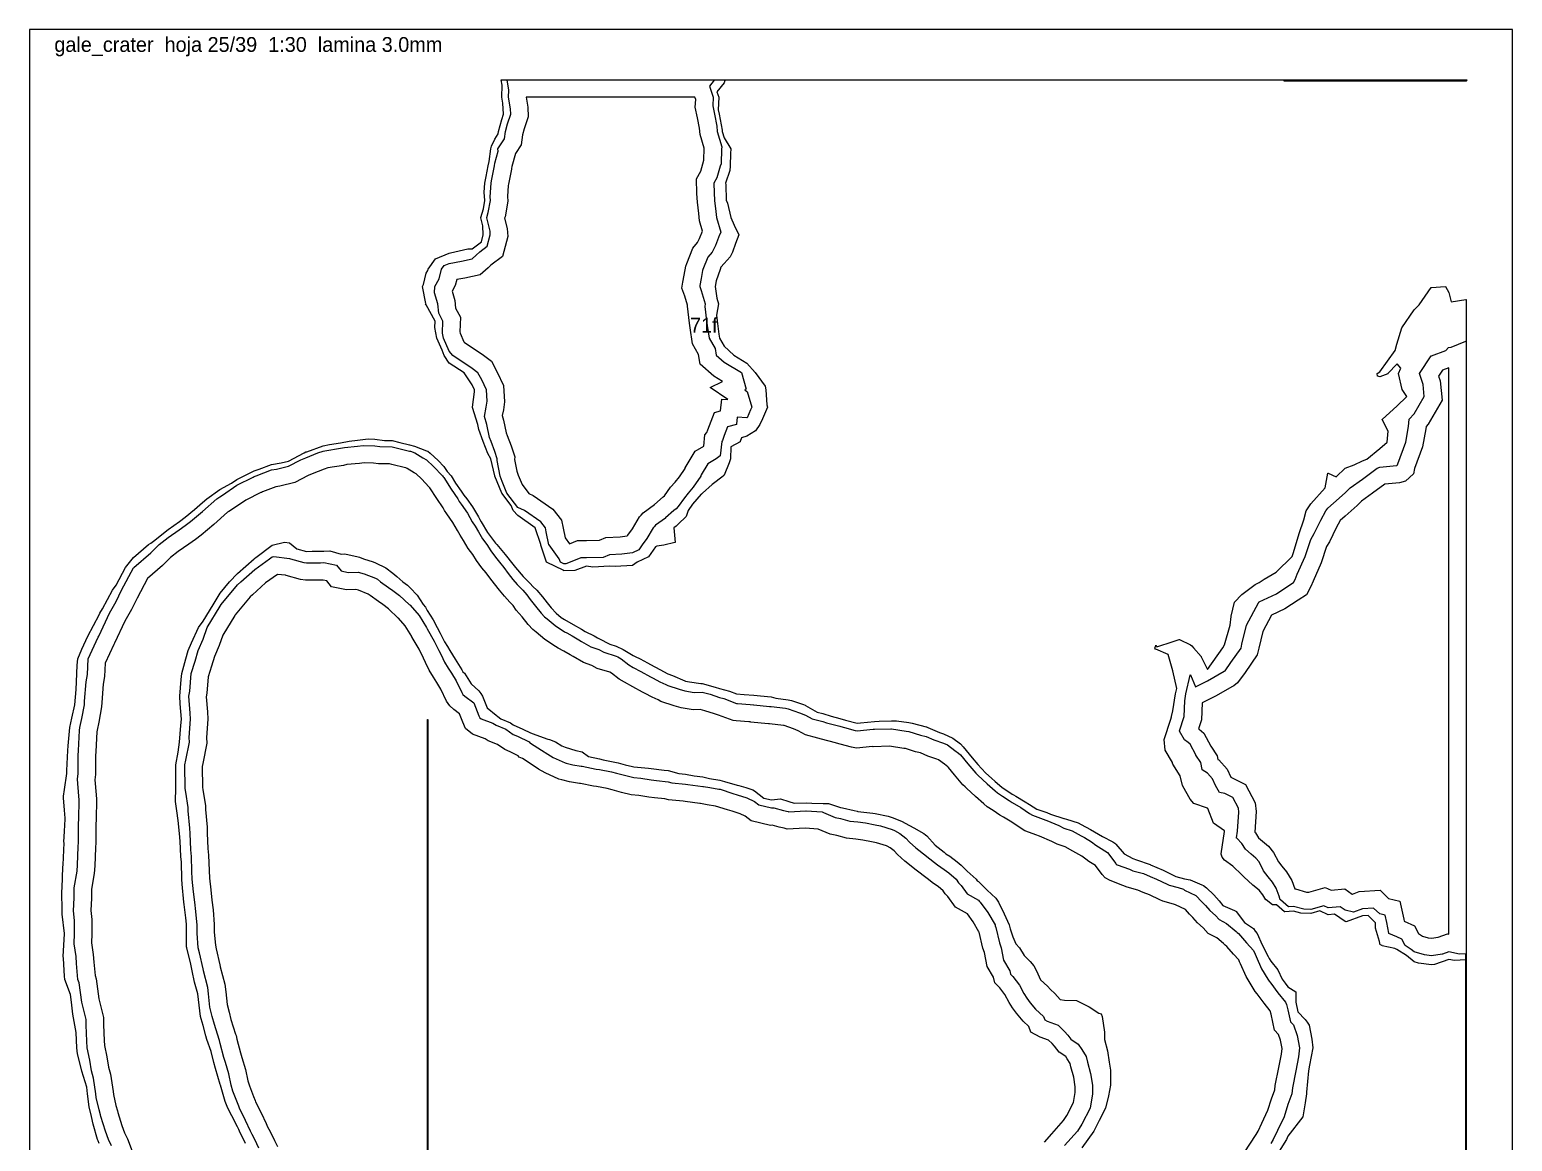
# Model space of a CAD drawing. Header units: millimetres. Extents: x 0 to 600, y 0 to 900.
# Drawn here: x 0 to 600, y 450 to 900 of the extents above; entities that cross this region are included whole.
import ezdxf
from ezdxf.enums import TextEntityAlignment as Align

# ---------------------------------------------------------------- set-up
doc = ezdxf.new("R2010")
doc.units = ezdxf.units.MM
for name, color, linetype in [('CORTE', 1, 'Continuous'), ('GRABADO', 5, 'Continuous'), ('HOJA', 8, 'Continuous')]:
    doc.layers.add(name, color=color, linetype=linetype)

msp = doc.modelspace()

# ---------------------------------------------------------------- linework, layer by layer
at = {"layer": 'CORTE'}
for points in [[(209.13, 684.41), (209.13, 684.41), (209.12, 684.42), (209.11, 684.43), (209.11, 684.43), (209.1, 684.44), (209.09, 684.45), (209.09, 684.46), (206.88, 691.36), (206.84, 691.41), (206.84, 691.42), (206.8, 691.58), (204.51, 698.38), (197.57, 703.33), (197.56, 703.34), (195.69, 705.34), (195.69, 705.35), (195.68, 705.36), (194.89, 707.36), (191.09, 712.32), (191.08, 712.33), (188.28, 719.21), (188.24, 719.3), (188.23, 719.31), (188.22, 719.36), (186.59, 726.28), (185.4, 728.44), (185.4, 728.44), (183.52, 733.25), (181.77, 738.15), (181.77, 738.16), (181.35, 740.23), (179.23, 747.04), (179.23, 747.04), (179.23, 747.06), (179.23, 747.07), (179.26, 747.23), (180.05, 753.41), (180.01, 754.17), (179.03, 756.25), (175.9, 761.1), (169.79, 765.05), (169.79, 765.05), (169.78, 765.05), (169.77, 765.06), (167.73, 768.09), (167.73, 768.1), (167.73, 768.1), (166.97, 770.2), (164.81, 775.07), (164.81, 775.08), (164.81, 775.08), (163.95, 779.45), (163.95, 779.46), (163.95, 779.47), (164.07, 782.05), (160.51, 788.66), (160.22, 788.99), (160.21, 789), (160.2, 789.01), (160.2, 789.02), (160.2, 789.03), (160.2, 789.05), (160.2, 789.07), (160.29, 789.21), (159.03, 796), (159.03, 796.01), (159.03, 796.02), (159.03, 796.03), (159.03, 796.03), (159.03, 796.04), (159.38, 796.88), (160.5, 801.4), (160.5, 801.41), (160.5, 801.41), (161.15, 802.52), (161.27, 803), (161.27, 803.01), (161.28, 803.02), (164.18, 807.23), (164.19, 807.24), (164.2, 807.25), (164.21, 807.26), (169.81, 809.56), (169.81, 809.56), (169.82, 809.57), (170.31, 809.65), (172.06, 810.03), (177.36, 811.32), (177.36, 811.32), (177.37, 811.32), (179.07, 811.26), (182.84, 814.1), (183.59, 816.93), (183.34, 820.63), (182.53, 823.88), (182.53, 823.89), (182.53, 823.89), (182.53, 823.9), (182.53, 823.91), (183.61, 827.43), (184.26, 830.87), (183.91, 834.15), (183.91, 834.15), (184.18, 837.84), (184.18, 837.85), (184.73, 840.52), (185.56, 844.82), (185.92, 846.6), (186.63, 851.79), (186.63, 851.79), (186.93, 852.82), (186.93, 852.83), (188.29, 855.69), (188.29, 855.7), (189.64, 857.76), (189.78, 858.76), (189.78, 858.77), (191.06, 863.65), (191.78, 865.73), (191.53, 870.23), (191.13, 872.68), (191.13, 872.69), (191.19, 877.46), (190.87, 879.65), (190.87, 879.67), (190.88, 879.68), (190.88, 879.69), (190.88, 879.69), (190.88, 879.7), (190.89, 879.71), (190.9, 879.72), (190.91, 879.73), (190.92, 879.73), (190.92, 879.73), (190.93, 879.73), (190.94, 879.74), (581.04, 879.74), (581.04, 879.59), (281.32, 879.59), (281.32, 879.44), (281.32, 879.43), (281.32, 879.42), (281.03, 878.51), (281.03, 878.5), (281.02, 878.49), (281.02, 878.49), (278.12, 874.88), (278.85, 872.71), (278.85, 872.71), (278.85, 872.7), (278.86, 872.69), (278.86, 872.69), (278.59, 867.57), (278.97, 865.79), (278.97, 865.79), (280.23, 859.36), (280.23, 859.36), (280.27, 858.76), (281.03, 856.21), (283.77, 851.82), (283.77, 851.82), (283.78, 851.8), (283.78, 851.79), (283.78, 851.79), (283.78, 851.78), (283.78, 851.77), (283.63, 849.82), (283.53, 844.81), (283.53, 844.8), (283.4, 843.02), (283.4, 843.01), (281.62, 837.83), (281.71, 837.34), (281.71, 837.34), (281.87, 830.89), (282.45, 829.83), (282.45, 829.82), (282.45, 829.81), (283.75, 823.92), (285.13, 820.84), (286.96, 816.95), (286.96, 816.95), (286.96, 816.93), (286.96, 816.91), (286.96, 816.9), (286.96, 816.9), (285.69, 813.39), (284.44, 809.93), (284.44, 809.92), (283.51, 808.05), (283.5, 808.05), (283.5, 808.04), (281.01, 805.37), (279.74, 803.91), (279.37, 802.96), (277.87, 798.38), (277.46, 796.01), (278.03, 791.32), (278.71, 789.06), (278.71, 789.06), (278.71, 789.05), (278.71, 789.04), (278.71, 789.03), (278, 784.36), (278.28, 782.08), (278.95, 776.68), (279.19, 775.13), (281.02, 771.94), (285.02, 768.19), (290.26, 764.97), (290.27, 764.96), (290.27, 764.96), (293.6, 761.21), (293.61, 761.21), (297.6, 755.69), (297.61, 755.68), (297.61, 755.67), (297.93, 754.2), (297.93, 754.19), (298.37, 748.12), (298.64, 747.24), (298.64, 747.23), (298.64, 747.21), (298.64, 747.2), (298.64, 747.19), (298.63, 747.19), (296.51, 742.5), (295.47, 740.21), (295.47, 740.21), (295.47, 740.21), (293.74, 737.6), (293.74, 737.6), (293.73, 737.59), (293.73, 737.58), (293.72, 737.58), (290.26, 735.41), (290.26, 735.41), (290.25, 735.41), (290.24, 735.4), (288.12, 734.83), (287.51, 733.25), (287.51, 733.24), (287.5, 733.22), (287.48, 733.21), (287.48, 733.21), (283.8, 731.14), (283.59, 726.3), (283.59, 726.29), (283.1, 724.72), (281.03, 719.68), (281.03, 719.68), (281.02, 719.67), (281.01, 719.66), (281.01, 719.65), (281, 719.65), (280.73, 719.49), (280.62, 719.3), (280.62, 719.29), (280.6, 719.28), (280.6, 719.28), (276.24, 715.89), (272.24, 712.31), (272.24, 712.31), (271.99, 712.12), (271.75, 711.94), (268.3, 707.95), (266.49, 705.36), (265.73, 702.94), (265.73, 702.94), (265.73, 702.93), (265.72, 702.92), (265.72, 702.91), (262.49, 699.83), (261.59, 699.04), (261.59, 699.04), (260.69, 698.39), (261.17, 692.47), (261.17, 692.45), (261.17, 692.44), (261.16, 692.43), (261.16, 692.42), (261.15, 692.41), (261.14, 692.4), (261.13, 692.39), (261.12, 692.39), (261.11, 692.39), (256.66, 691.38), (256.66, 691.38), (253.83, 690.9), (253.23, 690.67), (250.4, 686.57), (250.4, 686.57), (250.39, 686.55), (250.38, 686.55), (250.37, 686.55), (245.83, 684.42), (244.88, 683.77), (244.88, 683.77), (243.96, 683.15), (243.95, 683.14), (243.94, 683.14), (243.93, 683.14), (243.92, 683.14), (236.98, 682.67), (236.97, 682.66), (234.65, 682.88), (227.96, 682.48), (227.95, 682.48), (225.4, 682.88), (220.57, 681.09), (220.55, 681.09), (216.14, 681), (216.12, 681), (216.11, 681), (216.1, 681.01), (216.1, 681.01), (209.13, 684.41)], [(221.67, 693.24), (225.35, 693.17), (230.55, 693.34), (233.12, 694.42), (238.96, 694.66), (241.86, 695.05), (242.13, 695.43), (243.89, 697.89), (246.85, 702.81), (247.49, 703.42), (248.24, 704.43), (252.86, 707.8), (256.36, 710.86), (256.92, 711.25), (256.97, 711.31), (259.39, 714.79), (261.18, 716.85), (262.94, 718.96), (265.24, 722.38), (265.32, 722.64), (269.34, 729.34), (272.82, 731.41), (273.29, 735.96), (274.09, 736.99), (274.4, 738.02), (277.09, 745.01), (279.59, 745.69), (280.07, 750.49), (282.51, 750.35), (275.39, 755.1), (280.44, 757.58), (276.89, 759.67), (271.28, 764.59), (270.67, 768.55), (268.25, 772.76), (267.23, 779.31), (266.99, 781.22), (266.15, 788.04), (266.22, 788.54), (265.14, 792.14), (263.88, 795.38), (264.35, 797.75), (264.88, 800.55), (265.52, 804.24), (265.88, 805.33), (268.35, 811.6), (270.29, 813.83), (271.08, 815.43), (272.25, 818.43), (271.04, 822.61), (270.78, 825.63), (270.19, 830.2), (269.97, 833.63), (269.84, 839.55), (271.58, 842.7), (272.85, 847.18), (272.88, 847.23), (272.94, 851.96), (271.28, 857.54), (271.13, 860.1), (270.3, 864.33), (269.37, 868.64), (269.53, 871.73), (269.19, 872.73), (200.91, 872.73), (201.57, 868.68), (201.79, 864.74), (200.1, 859.86), (199.45, 857.37), (198.87, 853.33), (196.58, 849.81), (195.15, 844.6), (195.04, 843.76), (194.98, 843.46), (193.82, 837.48), (193.7, 836.88), (193.38, 832.42), (193.57, 830.58), (192.38, 824.28), (192.2, 823.71), (193.26, 819.48), (193.47, 816.26), (191.35, 808.19), (186.64, 804.65), (185.5, 803.57), (182.36, 800.74), (176.14, 799.41), (172.86, 798.83), (172.25, 796.43), (170.95, 794.18), (172.09, 790.37), (172.38, 787.28), (174.33, 783.67), (174.05, 777.67), (174.15, 777.19), (175.74, 773.6), (175.94, 773.38), (183.12, 768.59), (186.85, 765.74), (189.19, 761.32), (191.72, 755.94), (192.13, 749.38), (191.71, 746.08), (191.24, 743.79), (191.8, 741.98), (192.87, 736.78), (193.26, 735.7), (194.88, 731.55), (196.32, 727.08), (196.22, 725.96), (197.1, 721.25), (197.7, 719.71), (199.28, 715.84), (202.06, 712.21), (203.8, 711.44), (211.67, 705.86), (215.24, 701.41), (215.86, 698.15), (216.69, 694.36), (218.49, 691.92), (221.67, 693.24)], [(474.2, 620.64), (472.99, 617.04), (473.21, 616.87), (475.16, 615.25), (477.94, 609.96), (480.59, 606), (480.83, 604.61), (481.18, 604.37), (484.56, 600.69), (486.04, 597.4), (492.03, 594.45), (495.89, 587), (496.39, 583.55), (495.77, 575.19), (496.06, 574.88), (497.34, 572.91), (498.92, 571.57), (501.29, 569.49), (503.39, 566.96), (505.31, 563.18), (506.67, 561.36), (508.59, 559.07), (510.79, 555.55), (512.03, 552.15), (512.22, 552.16), (516.68, 550.93), (517.6, 550.9), (524.24, 552.82), (526.69, 551.68), (532.16, 552.17), (535.23, 550.12), (535.27, 550.11), (537.95, 551.08), (546.52, 551.64), (549.87, 548.37), (554.41, 547.26), (556.09, 539.98), (556.25, 539.13), (560.4, 537.2), (561.97, 534.12), (563.23, 533.33), (563.59, 533.02), (565.88, 532.42), (567.28, 532.22), (569.98, 532.6), (573.75, 533.96), (574.29, 533.84), (574.29, 627.82), (574.29, 649.4), (574.29, 697.2), (574.29, 697.2), (574.29, 711.66), (574.29, 733.39), (574.29, 760.47), (574.29, 763.11), (571.78, 762.15), (570.16, 759.75), (570.8, 757.89), (571.54, 749.98), (565.93, 740.35), (565.06, 739.36), (564.98, 738.45), (563.69, 731.18), (560.38, 722.36), (559.96, 720.15), (556.7, 717.24), (554.34, 716.62), (548.35, 716.03), (543.45, 712.4), (538.94, 709.19), (537.19, 707.42), (532.34, 703.11), (530.33, 701.32), (530.29, 701.27), (528.77, 698.32), (525.96, 692.72), (524.84, 690.73), (522.69, 684.23), (519.42, 676.8), (518.5, 674.53), (516.74, 671.21), (513.34, 669.12), (507.96, 665.55), (502.56, 662.97), (499.03, 656.41), (497.35, 649.7), (496.79, 646.89), (491.85, 639.84), (488.82, 635.56), (487.36, 634.44), (486.79, 634.14), (479.91, 630.18), (474.44, 627.48), (474.2, 620.64)]]:
    msp.add_lwpolyline(points, close=True, dxfattribs=at)
for points in [[(581.14, 237), (581.14, 523.45), (576.65, 523.14), (576.64, 523.14), (574.25, 523.66), (568.53, 521.6), (568.53, 521.6), (567.28, 521.43), (567.27, 521.43), (561.96, 522.18), (561.96, 522.18), (560.28, 522.62), (560.27, 522.62), (560.26, 522.63), (557.23, 525.21), (553.3, 527.69), (552.39, 528), (547.34, 529.21), (547.33, 529.22), (546.58, 529.54), (546.57, 529.54), (546.56, 529.55), (546.54, 529.57), (546.54, 529.58), (546.53, 529.59), (546.53, 529.6), (546.29, 530.94), (544.58, 536.26), (544.58, 536.26), (544.58, 536.27), (544.58, 536.27), (544.58, 538.52), (541.6, 541.45), (539.4, 541.3), (532.75, 538.89), (532.74, 538.89), (532.72, 538.89), (532.39, 538.96), (532.38, 538.97), (532.38, 538.97), (528.01, 541.91), (525.45, 541.67), (525.44, 541.67), (525.43, 541.68), (525.42, 541.68), (522.07, 543.25), (518.49, 542.22), (518.48, 542.22), (518.47, 542.22), (514.42, 542.34), (514.41, 542.34), (514.4, 542.35), (511.5, 543.15), (507.88, 542.91), (507.87, 542.91), (507.85, 542.92), (507.84, 542.92), (507.83, 542.93), (504.51, 545.76), (503.03, 545.74), (503.03, 545.74), (503.02, 545.74), (503, 545.74), (503, 545.75), (502.99, 545.75), (500.33, 547.75), (500.32, 547.75), (500.31, 547.76), (500.31, 547.77), (499.04, 549.8), (497.51, 551.62), (495.02, 553.7), (491.33, 557.01), (491.33, 557.02), (490.92, 557.52), (490.54, 557.84), (486.84, 561.34), (483.58, 563.87), (483.57, 563.88), (482.64, 565.07), (482.64, 565.08), (482.63, 565.08), (482.21, 566.3), (482.21, 566.31), (482.21, 566.32), (482.21, 566.32), (482.21, 566.33), (482.21, 566.34), (483.55, 575.42), (483.57, 575.6), (483.57, 575.62), (483.55, 575.75), (479.08, 578.81), (479.07, 578.82), (479.06, 578.84), (476.75, 584.78), (476.65, 584.8), (476.64, 584.81), (476.63, 584.81), (476.62, 584.82), (476.61, 584.83), (476.6, 584.85), (471.16, 586.77), (471.15, 586.77), (471.14, 586.78), (471.14, 586.78), (471.13, 586.79), (469.63, 588.48), (469.62, 588.49), (469.62, 588.5), (467.81, 591.66), (467.81, 591.66), (466.58, 594.08), (466.57, 594.08), (466.57, 594.09), (465.59, 597.99), (462.65, 602.7), (462.65, 602.7), (462.64, 602.71), (462.49, 603.15), (462.49, 603.15), (462.45, 603.34), (459.47, 608.38), (459.47, 608.39), (459.46, 608.4), (459.09, 612.62), (459.09, 612.63), (459.09, 612.65), (461.83, 620.84), (462.01, 621.9), (462.01, 621.91), (462.64, 624.26), (463.75, 631.16), (463.75, 631.16), (464.21, 633.25), (462.67, 640.4), (462.67, 640.41), (462.67, 640.43), (462.67, 640.43), (462.66, 640.43), (462.65, 640.44), (462.65, 640.45), (462.64, 640.46), (460.77, 647.12), (455.71, 649.21), (455.48, 649.29), (455.48, 649.29), (455.46, 649.3), (455.45, 649.31), (455.44, 649.32), (455.37, 649.35), (455.37, 649.35), (455.43, 649.35), (455.35, 649.66), (455.35, 649.66), (455.35, 649.67), (455.35, 649.69), (455.67, 650.75), (455.67, 650.76), (455.68, 650.77), (455.69, 650.78), (455.7, 650.79), (455.71, 650.79), (455.72, 650.8), (455.75, 650.8), (455.77, 650.8), (455.78, 650.79), (455.79, 650.78), (455.8, 650.76), (456.08, 650.17), (462.69, 652.29), (465.21, 653.09), (465.22, 653.1), (465.24, 653.1), (465.25, 653.1), (465.26, 653.09), (469.71, 650.92), (469.72, 650.92), (470.34, 650.56), (470.35, 650.56), (470.36, 650.55), (471.01, 649.72), (474.05, 646.2), (474.06, 646.2), (474.06, 646.19), (474.07, 646.18), (476.66, 640.94), (482.89, 649.71), (483.55, 650.98), (485.78, 658.95), (486.23, 662.51), (486.23, 662.52), (487.55, 668.21), (487.55, 668.22), (487.56, 668.23), (487.56, 668.24), (487.57, 668.24), (490.54, 671.37), (490.54, 671.38), (490.55, 671.38), (495.96, 675.45), (495.97, 675.45), (495.97, 675.45), (497.53, 676.19), (499.51, 677.52), (504.49, 680.35), (510.84, 686.76), (511.43, 688.35), (513.79, 696), (515.62, 701.56), (516.55, 705.25), (516.55, 705.26), (516.56, 705.27), (518.41, 708.08), (518.42, 708.08), (524.27, 714.53), (525.37, 720.43), (525.37, 720.44), (525.38, 720.45), (525.38, 720.46), (525.39, 720.47), (525.4, 720.47), (525.4, 720.48), (525.41, 720.48), (525.43, 720.49), (525.46, 720.49), (525.47, 720.49), (528.76, 719.01), (532.37, 722.43), (532.37, 722.44), (532.38, 722.45), (536.03, 723.83), (539.36, 725.52), (539.36, 725.52), (541.12, 726.18), (546.31, 730.42), (549.29, 733.06), (549.69, 737.53), (547.37, 742.25), (547.37, 742.26), (547.37, 742.27), (547.37, 742.29), (547.37, 742.29), (547.37, 742.3), (547.37, 742.31), (547.38, 742.33), (547.39, 742.33), (553.28, 747.53), (557.26, 751.55), (555.4, 754.34), (555.4, 754.34), (555.4, 754.35), (555.39, 754.36), (553.91, 760.78), (553.91, 760.79), (553.91, 760.81), (553.91, 760.83), (554.93, 763.04), (553.33, 764.75), (549.58, 760.75), (549.57, 760.74), (549.56, 760.73), (546.38, 759.45), (546.38, 759.45), (546.37, 759.45), (546.35, 759.45), (545.56, 759.67), (545.54, 759.67), (545.52, 759.69), (545.52, 759.69), (545.51, 759.7), (545.51, 759.7), (545.5, 759.71), (545.49, 759.72), (545.49, 759.73), (545.32, 760.79), (545.32, 760.8), (545.32, 760.81), (545.32, 760.82), (545.33, 760.83), (545.33, 760.84), (545.34, 760.85), (545.34, 760.85), (545.35, 760.86), (546.31, 761.47), (552.57, 770.09), (553.25, 772.62), (553.25, 772.62), (555.27, 779.35), (555.28, 779.36), (560.24, 786.56), (562.23, 788.63), (567.21, 795.62), (567.22, 795.63), (567.24, 795.64), (567.26, 795.65), (572.85, 796.07), (572.86, 796.07), (572.88, 796.06), (572.9, 796.05), (572.91, 796.04), (574.31, 793.65), (574.31, 793.64), (574.31, 793.63), (574.31, 793.63), (575.21, 789.88), (581.2, 790.83), (581.2, 790.83), (581.22, 790.83), (581.23, 790.83), (581.24, 790.83), (581.25, 790.82), (581.27, 790.81), (581.27, 790.8), (581.28, 790.79), (581.28, 790.78), (581.29, 790.77), (581.29, 790.76), (581.29, 774.27), (581.29, 737.68), (581.29, 705.15), (581.29, 678.42), (581.29, 656.96), (581.29, 642.69), (581.29, 642.68), (581.29, 642.68), (581.29, 595.49), (581.29, 574.19), (581.29, 237)], [(28.09, 449.12), (27.67, 450.17), (27.42, 450.73), (25.75, 456.89), (25.02, 460), (24.14, 464.02), (23.47, 469.27), (23.1, 471.9), (21.12, 478.36), (21.07, 478.46), (21.06, 478.52), (19.32, 485.4), (19.08, 487.8), (18.81, 494), (18.32, 497.05), (17.46, 501.45), (16.88, 506.31), (16.47, 509.39), (14.23, 515.57), (14.22, 515.68), (14.14, 516.73), (13.64, 524.17), (13.61, 524.84), (14.08, 534.02), (14.07, 534.1), (13.11, 541.99), (13.15, 543.37), (13, 551.11), (13.09, 552.63), (13.48, 561.01), (13.51, 561.89), (13.92, 570.85), (13.85, 571.14), (14.14, 575.6), (14.42, 580.41), (14.43, 580.78), (14.14, 584.04), (13.7, 589.08), (13.69, 589.67), (14.14, 592.46), (14.99, 598.93), (14.99, 600.06), (15.48, 608.19), (15.59, 610.12), (16.22, 617.46), (17.05, 621.33), (18.29, 626.72), (18.83, 632.94), (18.96, 635.97), (19.28, 642.8), (19.55, 645.25), (21.12, 649.21), (23.53, 654.53), (28.09, 663.1), (28.42, 663.79), (29.46, 665.61), (33.59, 673.05), (35.07, 675.18), (38.83, 682.31), (42.05, 686.4), (48.15, 691.59), (49.03, 692.18), (50.07, 692.99), (56, 697.65), (60.63, 700.86), (62.97, 702.66), (66.68, 705.79), (69.93, 708.53), (71.72, 710.11), (76.91, 713.81), (81.66, 716.42), (83.89, 717.94), (86.76, 719.38), (90.87, 721.44), (92.9, 722.08), (97.85, 723.98), (101.77, 724.59), (104.81, 725.35), (111.09, 728.64), (111.78, 729.07), (112.17, 729.16), (118.76, 731.53), (121.32, 732.05), (125.74, 732.74), (129.35, 733.45), (132.71, 733.79), (136.98, 734.32), (139.7, 734.25), (143.54, 733.76), (146.67, 733.68), (149.83, 732.84), (153.65, 731.9), (155.77, 731.46), (160.63, 729.57), (161.17, 729.34), (162.13, 728.63), (165.32, 725.57), (167.63, 723.14), (168.95, 721.11), (170.51, 719.36), (172.39, 716.41), (174.6, 713.16), (175.75, 711.63), (176.95, 710.1), (179.18, 706.91), (181.58, 702.74), (182.2, 701.66), (182.66, 700.83), (185.25, 696.46), (188.54, 692.17), (188.79, 691.92), (189.09, 691.58), (192.48, 687.55), (195.51, 683.58), (196.02, 682.99), (196.62, 682.32), (199.76, 678.71), (202.48, 675.85), (203.65, 674.62), (205.28, 673.06), (207.47, 670.43), (209.46, 667.92), (211.05, 665.92), (213.01, 663.81), (215.08, 662.05), (216.41, 661.17), (219.89, 659.19), (223.38, 657.29), (224.77, 656.4), (228.45, 654.56), (229.77, 653.8), (230.34, 653.59), (234.78, 651.2), (237.31, 650.44), (240.18, 649.1), (244.28, 646.62), (245.05, 646.32), (247.03, 645.3), (250, 643.63), (251.26, 642.97), (254.99, 641), (258.22, 639.21), (260.08, 638.52), (265.19, 636.44), (265.41, 636.34), (267.06, 636.04), (271.57, 635.3), (272.14, 635.32), (277.46, 633.83), (279.13, 633.28), (283.2, 632.19), (286.09, 631.09), (289.2, 630.93), (293.05, 630.58), (295.69, 630.29), (300.03, 629.88), (301.96, 629.35), (307, 628.77), (308.26, 628.44), (313.1, 626.78), (313.8, 626.53), (313.99, 626.46), (318.71, 623.79), (320.95, 623.21), (324.37, 622.07), (327.92, 621.13), (330.18, 620.53), (334.88, 619.29), (336.25, 619.37), (341.83, 619.93), (343.73, 620.03), (348.81, 620.18), (350.84, 620.22), (355.8, 619.59), (357.12, 619.27), (362.77, 617.79), (362.95, 617.75), (363.51, 617.52), (368.22, 615.49), (369.75, 614.97), (373.52, 613.24), (376.75, 610.88), (377.8, 609.63), (379.02, 608.24), (381.47, 605.24), (383.72, 602.57), (385.15, 600.88), (386.99, 598.98), (389.18, 596.99), (390.68, 595.63), (393.43, 593.38), (397.65, 590.58), (398.07, 590.3), (399.05, 589.73), (402.91, 587.47), (404.62, 586.3), (407.61, 584.47), (411.57, 583.05), (413.09, 582.5), (418.54, 580.72), (418.69, 580.68), (419.52, 580.48), (424.35, 578.93), (425.53, 578.26), (429.29, 576.21), (432.5, 574.28), (434.1, 573.34), (438.39, 571.21), (439.14, 570.75), (439.49, 570.27), (442.85, 566.43), (446.43, 564.54), (447.96, 563.99), (453.4, 562.03), (453.45, 562), (453.54, 561.95), (458.72, 559.76), (460.37, 558.99), (463.81, 557.26), (467.33, 556.28), (469.68, 555.81), (474.31, 553.89), (474.98, 553.56), (476.26, 552.68), (479.17, 549.83), (481.31, 547.33), (482.85, 545.49), (487.58, 543.43), (488.08, 543.18), (488.28, 543.01), (491.62, 538.6), (495.25, 536.2), (495.95, 535.07), (496.76, 534.15), (498.75, 529.51), (501.21, 524.88), (501.58, 524.01), (502.23, 522.94), (505.06, 519.39), (506.85, 515.62), (508.01, 514.05), (509.19, 512.6), (512.33, 510.5), (512.39, 506.33), (513.18, 502.37), (516.16, 499.3), (517.02, 498.24), (517.83, 497.09), (518.82, 491.31), (519.32, 487.8), (517.92, 480.84), (517.49, 478.53), (516.66, 469.92), (516.72, 469.28), (516.18, 465.55), (515.19, 459.99), (509.2, 452.04), (508.58, 450.72), (505.66, 446.02)], [(491.45, 445.37), (496.32, 452.84), (497.09, 454.08), (498.65, 457.37), (501.11, 462.56), (502.57, 467.16), (503.85, 470.82), (504.05, 472.67), (505.48, 479.88), (506.55, 485.29), (506.84, 487.6), (506.22, 490.97), (505.36, 493.28), (503.7, 494.98), (502.41, 501.52), (502, 502.89), (499.56, 505.87), (496.7, 509.74), (495.9, 510.72), (495.13, 511.96), (492.25, 516.69), (490.04, 521.86), (489.59, 522.71), (489.27, 523.45), (487.19, 525.79), (484.52, 528.84), (483.72, 529.38), (483.18, 530.08), (480.45, 532.35), (476.93, 534.18), (474.9, 536.46), (472.59, 538.46), (470.73, 540.62), (469.31, 542.02), (467.67, 543.8), (463.69, 545.74), (462.93, 545.96), (458.6, 547.17), (457.34, 547.81), (453.16, 549.73), (450.66, 550.79), (448.42, 551.74), (444.14, 552.88), (442.43, 553.61), (437.26, 555.56), (435.26, 556.61), (434.02, 558.03), (431.38, 561.64), (428.67, 563.31), (427.44, 564.16), (425.78, 565.38), (423.33, 566.85), (422.13, 567.51), (419.08, 569.23), (415.86, 570.27), (413.58, 571.43), (408.65, 573.48), (408.28, 573.67), (407.61, 573.96), (402.75, 575.7), (400.81, 576.89), (397.41, 579.22), (394.04, 581.19), (392.57, 582.09), (389.85, 583.9), (387.53, 585.44), (386.11, 586.6), (382.82, 589.59), (379.13, 592.94), (378.52, 593.45), (377.68, 594.38), (374.29, 598.39), (371.86, 601.36), (371.62, 601.54), (370.18, 602.66), (367.84, 604.37), (367.17, 604.68), (363.45, 605.94), (360.49, 607.21), (358.54, 607.73), (354.41, 609.01), (353.77, 609.07), (347.95, 609.99), (341.36, 609.76), (341.09, 609.81), (334.63, 609.17), (332.52, 609.53), (327.98, 610.76), (326.45, 611.16), (326.13, 611.25), (320.41, 612.76), (318.96, 613.25), (314.02, 614.53), (311, 616.23), (309.11, 616.96), (305.39, 618.28), (305, 618.33), (299.45, 619.03), (298.99, 619.05), (291.76, 619.74), (291.73, 619.75), (290.97, 619.81), (285.93, 620.27), (284.63, 620.34), (278.81, 622.54), (277.11, 623), (273.27, 624.29), (271.31, 624.83), (268.45, 624.73), (263.65, 625.53), (260.85, 626.32), (255.48, 628.1), (254.4, 628.66), (251.9, 629.76), (249.04, 631.35), (248, 631.89), (244.03, 633.98), (240.76, 635.82), (238.59, 637.14), (235.46, 639.49), (234.74, 639.92), (229.64, 641.46), (227.47, 642.63), (224.11, 643.84), (219.93, 646.24), (218.71, 646.92), (216.1, 648.47), (213.92, 649.66), (212.73, 650.33), (208.42, 653.2), (204.99, 656.11), (203.66, 657.17), (201.71, 659.17), (199.24, 662.29), (196.92, 665.08), (195.63, 666.92), (194.38, 668.32), (192.11, 670.71), (190.07, 673.05), (188.09, 675.67), (186.28, 678.09), (184.72, 680.12), (183, 682.18), (180.89, 685.15), (179.34, 687.52), (177.49, 689.93), (175.57, 693.17), (174.22, 695.41), (173.1, 697.28), (171.25, 700.48), (168.83, 703.95), (167.86, 705.39), (167.29, 706.41), (164.74, 710.16), (161.98, 714.49), (161.87, 714.63), (161.71, 714.84), (158.52, 718.19), (156.47, 720.16), (155.64, 720.61), (152.82, 722.34), (152.17, 722.6), (152.1, 722.61), (146.52, 723.97), (145.67, 724.2), (141.16, 724.31), (139.16, 724.57), (135.34, 724.66), (133.5, 724.43), (128.42, 723.92), (126.95, 723.63), (120.67, 722.65), (120.64, 722.65), (119.12, 722.1), (114.38, 720.22), (112.64, 719.52), (107.32, 716.72), (101.27, 715.22), (99.66, 714.97), (94.25, 712.89), (93.77, 712.69), (93.6, 712.6), (87.44, 709.51), (81.65, 705.57), (80.64, 705.01), (80.11, 704.63), (74.52, 699.65), (69.45, 695.39), (67.08, 693.58), (64.44, 691.76), (60.16, 688.8), (57.03, 686.33), (53.78, 683.13), (47.68, 677.81), (43.45, 669.91), (41.28, 665.27), (38.56, 660.54), (34.35, 651.63), (34.25, 651.43), (34.13, 651.17), (30.58, 643.55), (30.33, 638.2), (29.8, 635.11), (29.23, 627.7), (29.09, 625.83), (27.98, 619.74), (27.27, 616.42), (27.21, 615.78), (26.74, 607.78), (26.63, 606.01), (26.63, 598.48), (26.36, 596.4), (26.9, 590.27), (27.05, 588.48), (26.87, 580.13), (26.77, 578.42), (26.77, 570.93), (26.64, 568.84), (26.33, 561.51), (26.13, 558.47), (24.99, 552.08), (25.07, 548.42), (24.74, 543.47), (25.1, 539.75), (25.18, 534), (25.02, 530.32), (25.72, 525.61), (25.94, 522.56), (26.45, 517.11), (26.9, 515.85), (28.01, 507.67), (29.88, 500.19), (29.88, 500.19), (29.83, 497.16), (30.13, 490.82), (30.23, 488.75), (31.29, 484.17), (31.86, 480.04), (32.75, 477.14), (33.73, 470.2), (33.88, 469), (34.86, 464.53), (35.52, 462.39), (35.65, 461.62), (37.3, 456.39), (38.33, 453.49), (39.57, 451.04), (41.47, 446.08)], [(87.28, 449.15), (84.92, 454.18), (84.6, 454.85), (84.1, 455.86), (81.77, 460.35), (80.18, 463.44), (79.15, 466.13), (77.2, 472.71), (77.18, 472.79), (77.12, 472.98), (75.27, 479.51), (74.56, 481.97), (73.43, 486.33), (71.71, 491.23), (71.25, 492.69), (70.15, 496.84), (69.46, 499.57), (69.18, 500.5), (68.35, 507.38), (68.03, 509.76), (66.74, 514.49), (65.79, 519.02), (65.19, 521.68), (63.57, 528.28), (63.53, 528.75), (63.53, 537.55), (63.5, 537.97), (63.18, 540.52), (62.5, 545.9), (62.43, 546.81), (61.68, 554.08), (61.6, 556.07), (61.39, 562.96), (61.18, 565.33), (60.9, 571.57), (60.67, 574.59), (60.16, 579.84), (59.56, 583.85), (59.01, 587.57), (59.16, 593.12), (59.1, 596.96), (59.1, 602.39), (60.04, 607.47), (60.62, 611.65), (61.19, 618.27), (61.45, 620.9), (60.92, 627.15), (60.8, 630.16), (61.35, 637), (61.63, 639.44), (63.18, 645.33), (64.19, 648.71), (65.52, 651.81), (68.32, 657.98), (70.16, 660.6), (74.24, 667.24), (77.13, 671.95), (80.93, 676.51), (84.11, 679.81), (90.84, 685.78), (91.09, 686.01), (91.51, 686.34), (98.08, 691.34), (103.14, 692.5), (105.11, 692.27), (108.11, 689.78), (112.06, 688.75), (114.39, 688.91), (119.02, 688.91), (121.49, 689.08), (126, 687.72), (127.51, 687.81), (132.98, 686.63), (133.48, 686.44), (135.11, 685.8), (139.04, 684.57), (139.96, 684.22), (144.18, 682.11), (146.95, 679.94), (148.59, 678.7), (150.98, 676.52), (152.85, 675.1), (153.93, 674.08), (156.81, 671.08), (159.19, 667.25), (160.13, 666.21), (160.91, 664.9), (163.29, 661.14), (164.86, 657.98), (166.16, 655.7), (167.88, 652.25), (169.03, 650.25), (170.05, 648.72), (172.16, 645.15), (174.85, 640.88), (175.33, 640.11), (175.91, 639.47), (178.63, 635.25), (181.81, 632.43), (182.58, 631.22), (183.24, 630.2), (185.19, 625.43), (188.77, 622.5), (189.49, 621.91), (190.72, 620.97), (194.56, 619.41), (195.73, 618.6), (199.6, 616.85), (202.7, 615.36), (204.87, 614.6), (209.66, 612.78), (210.38, 612.67), (212.73, 611.71), (215.42, 610.09), (216.64, 609.54), (220.98, 608.23), (223.61, 607.64), (226.16, 605.83), (230.57, 604.9), (232.09, 604.48), (237.53, 603.35), (238.14, 603.26), (240.96, 602.45), (243.93, 601.68), (244.5, 601.54), (250.43, 601.07), (251.47, 600.89), (256.82, 600.3), (258.45, 600.13), (262.7, 598.84), (265.41, 598.58), (268.97, 597.92), (272.39, 597.49), (275.16, 596.88), (279.36, 596.24), (281.25, 595.69), (286.33, 594.18), (286.98, 594.04), (289.75, 593.19), (292.64, 592.29), (293.33, 591.95), (297.1, 588.95), (300.26, 588.23), (303.78, 588.61), (307.25, 587.62), (309.42, 586.83), (314.2, 587.05), (316.47, 586.95), (321.17, 586.73), (323.26, 586.7), (328.16, 585.15), (328.96, 585), (333.64, 583.93), (334.88, 583.6), (335.12, 583.58), (341.27, 582.83), (342.1, 582.66), (347.35, 581.65), (349.08, 581.13), (352.84, 579.65), (356.06, 577.87), (357.76, 576.93), (361.89, 574.66), (362.58, 574.04), (363.05, 573.67), (366.4, 569.85), (370.02, 567.09), (370.72, 566.34), (372.32, 565.4), (375.33, 563.2), (376.99, 561.82), (379.39, 559.32), (383.03, 556.13), (383.48, 555.5), (383.95, 555.23), (387.54, 551.63), (390.93, 548.39), (391.53, 547.66), (392.12, 546.85), (394.35, 542.11), (396.35, 537.58), (396.73, 535.99), (397.92, 532.85), (399.1, 529.92), (400.53, 528.34), (402.5, 525.19), (404.87, 522.86), (406.36, 521.04), (407.5, 519.07), (409.07, 515.38), (411.84, 512.78), (413.09, 511.48), (414.86, 509.83), (416.99, 507.44), (418.77, 507.16), (423.6, 506.99), (425.76, 505.94), (428.7, 504.48), (432.73, 501.92), (433.56, 501.64), (434.01, 500.53), (435, 494.21), (435, 491.26), (436.22, 486.58), (436.91, 482), (437.38, 478.85), (437.38, 472.72), (436.53, 468.45), (435.37, 463.44), (432.77, 458.45), (430.61, 454.17), (425.79, 447.37)], [(410.63, 449.66), (413.58, 452.98), (418.42, 458.41), (419.72, 460.44), (422.42, 465.69), (423.12, 469.72), (423.05, 472.13), (422.48, 476.02), (421.35, 480.22), (421, 481.55), (419.86, 483.43), (419.27, 484.35), (416.58, 486.09), (414.71, 488.53), (413.75, 489.6), (412.35, 490.98), (408.96, 492.18), (405.17, 494.24), (404.3, 496.52), (401.99, 498.64), (399.32, 501.84), (397.72, 504.1), (396.33, 506.26), (394.61, 509.49), (392.61, 512.13), (390.53, 514.23), (390.02, 516.44), (387.46, 520.8), (386.43, 526.43), (385.74, 528.25), (384.21, 534.68), (384.16, 534.84), (381.87, 538.81), (379.53, 542.04), (374.66, 544.83), (371.61, 549.06), (370.48, 550.22), (369.69, 551.36), (367.59, 553.12), (365.82, 554.41), (363.2, 556.41), (358.8, 559.75), (358.69, 559.83), (354.1, 563.44), (351.15, 566.12), (349.81, 567.57), (348.25, 568.84), (347.01, 569.52), (346.78, 569.61), (342.67, 570.85), (340.71, 571.23), (337.15, 571.98), (334.28, 572.33), (330.6, 572.77), (326.65, 573.81), (323.94, 574.29), (319.08, 576.42), (313.82, 576.76), (306.51, 576.39), (305.28, 576.71), (303.37, 577.14), (300.51, 577.96), (299.84, 577.89), (291.91, 579.71), (289.55, 581.57), (287.59, 582.55), (284.24, 583.6), (282.44, 584.17), (277.55, 585.74), (274.18, 586.28), (271.41, 586.7), (271.2, 586.75), (265.26, 587.5), (264.44, 587.65), (258.54, 588.22), (257.05, 588.67), (252.88, 589.11), (250.5, 589.38), (246.51, 590.06), (243.4, 590.31), (239.49, 591.25), (235.7, 592.24), (233.76, 592.79), (229.43, 593.64), (228.12, 593.81), (222.9, 594.84), (222.49, 594.84), (218.4, 595.59), (215.31, 596.3), (214.19, 596.63), (208.61, 599.13), (205.97, 600.72), (203.31, 602.45), (199.4, 605), (198.09, 605.55), (197.67, 606.08), (194.46, 607.62), (192.28, 608.61), (189.3, 610.66), (185.57, 612.17), (184.38, 612.92), (179.23, 614.8), (176.37, 617.13), (175.33, 619.67), (173.98, 623.07), (171.68, 624.8), (170, 626.3), (168.75, 628.23), (166.4, 633.01), (164.71, 635.78), (163.42, 637.83), (161.71, 640.72), (160.2, 643.84), (159.33, 645.63), (157.56, 649.18), (154.84, 653.94), (154.72, 654.15), (154.6, 654.35), (151.99, 658.73), (149.2, 661.8), (149.19, 661.81), (145.18, 665.59), (142.87, 667.35), (141.19, 668.47), (137.8, 670.94), (137.02, 671.55), (133.06, 673.08), (132.01, 673.4), (128.25, 673.29), (122.14, 674.51), (120.24, 676.91), (118.75, 677.2), (118.18, 677.14), (111.68, 677.14), (109.55, 677.37), (103.74, 679.05), (103.47, 679.12), (100.3, 679.49), (95.46, 676.02), (90.12, 671.28), (89.17, 670.44), (83.14, 663.07), (83.03, 662.89), (78.18, 654.95), (76.68, 650.7), (74.81, 646.32), (73.63, 642.37), (72.27, 638.08), (71.72, 631.47), (71.49, 629.9), (71.95, 623.8), (72.17, 620.9), (71.61, 613.46), (71.74, 611.14), (70.05, 602.92), (69.84, 601.77), (69.96, 593.29), (69.96, 593.29), (70.1, 592.36), (71.12, 585.83), (71.18, 584.35), (71.86, 577.21), (71.89, 574.78), (72.15, 568.48), (72.43, 565.82), (72.63, 559.61), (72.77, 556.59), (73.27, 551.77), (73.78, 547.67), (74.27, 543.72), (74.72, 537.82), (74.72, 534.61), (75.15, 529.41), (75.51, 527.94), (76.97, 521.42), (77.13, 520.75), (77.16, 520.64), (78.97, 513.66), (79.37, 510.56), (79.89, 505.45), (80.69, 502.23), (81.47, 499.28), (83.31, 493.45), (83.52, 492.86), (83.9, 491.38), (85.34, 485.81), (85.89, 483.98), (87.36, 479.03), (88.35, 474.45), (88.91, 472.54), (90.59, 468.16), (91.29, 466.5), (91.44, 465.95), (93.64, 461.53), (95.7, 457.16), (96.29, 455.9), (97.33, 453.93), (99.04, 450.36), (100.34, 447.93)], [(161, 408.66), (161, 451.91), (161, 491.75), (161, 508.83), (161, 528.25), (161, 548.76), (161, 556.91), (161, 556.91), (161, 557.39), (161, 569.61), (161, 569.9), (161, 594), (161, 618.63), (161, 620.82), (161.15, 620.82), (161.15, 618.48), (161.15, 604.9), (161.15, 584.97), (161.15, 570.74), (161.15, 564.86), (161.15, 562.71), (161.15, 562.71), (161.15, 543.4), (161.15, 499.97), (161.15, 435.6)]]:
    msp.add_lwpolyline(points, dxfattribs=at)
at = {"layer": 'GRABADO'}
msp.add_lwpolyline([(507.76, 879.59), (277.02, 879.59), (275.08, 877.17), (276.59, 872.71), (276.59, 872.71), (276.59, 872.7), (276.59, 872.69), (276.59, 872.69), (276.41, 869.2), (277.15, 865.73), (278.09, 860.98), (278.09, 860.97), (278.22, 858.76), (280.08, 852.51), (280.08, 852.5), (280.08, 852.49), (280.08, 852.48), (279.94, 851.77), (279.86, 845.69), (279.86, 845.68), (279.85, 845.67), (279.45, 844.78), (278.1, 840.02), (278.1, 840.01), (276.88, 837.82), (276.97, 833.93), (277.16, 830.87), (277.74, 826.38), (277.95, 823.91), (279.68, 817.96), (279.68, 817.96), (279.68, 817.95), (279.68, 817.93), (279.68, 817.92), (279.68, 817.92), (279.68, 817.91), (279.17, 816.89), (277.49, 812.59), (277.48, 812.59), (276.16, 809.92), (276.16, 809.91), (274.42, 807.91), (272.47, 802.96), (272.33, 802.54), (271.77, 799.3), (271.22, 796.42), (271.22, 796.42), (271.14, 796.02), (271.77, 794.41), (273.37, 789.06), (273.38, 789.05), (273.38, 789.04), (273.21, 787.96), (273.94, 782.08), (274.16, 780.28), (274.97, 775.13), (277.4, 770.9), (277.4, 770.88), (277.4, 770.87), (277.81, 768.17), (281, 765.37), (288.06, 761.22), (288.07, 761.22), (288.08, 761.21), (288.09, 761.2), (288.1, 761.19), (289.91, 754.49), (289.91, 754.49), (289.91, 754.48), (289.91, 754.47), (289.91, 754.46), (289.91, 754.45), (289.9, 754.44), (289.9, 754.43), (289.89, 754.42), (289.88, 754.41), (289.87, 754.41), (289.87, 754.41), (289.39, 754.18), (290.26, 753.59), (290.27, 753.59), (290.27, 753.59), (290.28, 753.58), (290.29, 753.57), (290.29, 753.56), (292.22, 747.23), (292.22, 747.23), (292.22, 747.22), (292.22, 747.21), (292.22, 747.2), (292.22, 747.19), (291.72, 746.1), (290.29, 742.93), (290.28, 742.93), (290.28, 742.92), (290.28, 742.92), (290.26, 742.9), (290.25, 742.9), (290.24, 742.89), (290.22, 742.89), (290.22, 742.89), (286.37, 743.11), (286.09, 740.24), (286.09, 740.23), (286.08, 740.22), (286.08, 740.21), (286.07, 740.2), (286.06, 740.19), (286.06, 740.18), (286.04, 740.18), (286.04, 740.18), (286.04, 740.17), (282.35, 739.18), (281.03, 735.75), (280.41, 733.72), (280.41, 733.72), (280.41, 733.7), (280.05, 733.25), (279.45, 727.49), (279.45, 727.48), (279.44, 727.47), (279.44, 727.46), (279.43, 727.45), (279.42, 727.44), (279.42, 727.44), (277.82, 726.24), (274.44, 724.23), (271.77, 719.78), (271.65, 719.4), (271.65, 719.39), (271.61, 719.3), (271.6, 719.3), (268.54, 714.74), (266.5, 712.32), (264.93, 710.49), (262.5, 707), (262.49, 707), (261.62, 706), (261.62, 705.99), (260.67, 705.33), (257.24, 702.33), (257.24, 702.32), (253.23, 699.4), (252.74, 698.75), (252.74, 698.74), (252.74, 698.74), (252.35, 698.37), (249.74, 694.04), (247.86, 691.41), (246.53, 689.49), (246.53, 689.48), (246.52, 689.47), (246.51, 689.46), (243.95, 688.26), (243.94, 688.26), (243.93, 688.26), (243.93, 688.26), (239.57, 687.68), (234.67, 687.47), (232.06, 686.38), (232.06, 686.38), (232.05, 686.38), (225.4, 686.17), (225.39, 686.17), (223, 686.22), (218.67, 684.41), (218.67, 684.41), (216.99, 683.79), (216.98, 683.79), (216.97, 683.78), (216.97, 683.78), (216.14, 683.77), (216.13, 683.77), (216.12, 683.77), (216.12, 683.77), (216.11, 683.77), (214.79, 684.41), (214.79, 684.42), (214.78, 684.42), (214.78, 684.43), (214.77, 684.43), (214.76, 684.45), (214.76, 684.46), (214.34, 685.74), (210.17, 691.41), (210.17, 691.42), (210.16, 691.43), (209, 696.74), (209, 696.74), (208.69, 698.39), (206.82, 700.72), (200.31, 705.33), (197.58, 706.55), (197.58, 706.55), (197.57, 706.56), (197.57, 706.56), (197.56, 706.57), (193.15, 712.32), (193.15, 712.33), (191.2, 717.11), (190.34, 719.31), (190.34, 719.31), (190.34, 719.32), (189.16, 725.63), (189.15, 725.63), (189.15, 725.65), (189.22, 726.3), (188.28, 729.2), (186.7, 733.25), (186.11, 734.89), (186.11, 734.89), (185.01, 740.23), (184.02, 743.43), (184.02, 743.43), (184.02, 743.45), (184.02, 743.47), (184.8, 747.23), (185.1, 749.61), (184.82, 754.17), (182.92, 758.19), (181.38, 761.11), (179.05, 762.89), (171.28, 768.07), (171.28, 768.07), (171.27, 768.08), (169.77, 769.79), (169.77, 769.8), (169.76, 769.81), (167.43, 775.07), (167.43, 775.08), (167.43, 775.08), (167.02, 777.14), (167.02, 777.15), (167.02, 777.16), (167.25, 782.05), (165.54, 785.21), (165.54, 785.22), (165.54, 785.23), (165.54, 785.24), (165.54, 785.24), (165.19, 789.03), (163.86, 793.46), (163.86, 793.47), (163.86, 793.48), (163.92, 796.01), (163.92, 796.02), (163.93, 796.03), (163.93, 796.04), (163.93, 796.05), (163.93, 796.05), (165.7, 799.09), (166.7, 803), (166.71, 803.01), (166.71, 803.02), (167.76, 804.54), (167.76, 804.55), (167.78, 804.56), (167.79, 804.56), (169.8, 805.39), (169.81, 805.4), (169.82, 805.4), (174.8, 806.28), (179.06, 807.19), (180.75, 808.72), (182.12, 810.01), (185.2, 812.32), (186.41, 816.93), (186.31, 818.39), (184.94, 823.88), (184.94, 823.89), (184.94, 823.9), (184.94, 823.91), (184.95, 823.91), (185.57, 825.95), (186.5, 830.87), (186.35, 832.31), (186.35, 832.31), (186.75, 837.84), (186.75, 837.85), (186.96, 838.85), (188.11, 844.82), (188.13, 844.93), (188.28, 846.01), (188.28, 846.01), (189.59, 850.8), (189.5, 851.77), (189.5, 851.77), (189.5, 851.79), (189.51, 851.8), (189.51, 851.81), (189.51, 851.82), (192.16, 855.85), (192.58, 858.76), (193.4, 861.89), (193.4, 861.89), (194.73, 865.73), (194.61, 867.92), (193.82, 872.68), (193.82, 872.69), (193.86, 875.45), (193.25, 879.65), (193.25, 879.67), (193.25, 879.68), (193.26, 879.69), (193.26, 879.7), (193.26, 879.71), (193.28, 879.72), (193.29, 879.73), (193.29, 879.73), (193.3, 879.73), (193.31, 879.73), (193.32, 879.74), (507.83, 879.74), (544.31, 879.74), (581.54, 879.74), (581.54, 879.59), (581.53, 879.54), (581.53, 879.49), (581.51, 879.44), (581.5, 879.39), (581.48, 879.35), (581.45, 879.31), (581.42, 879.27), (581.39, 879.23), (581.35, 879.2), (581.31, 879.17), (581.27, 879.14), (581.23, 879.12), (581.18, 879.11), (581.13, 879.1), (581.08, 879.09), (581.04, 879.09), (507.73, 879.09), (507.76, 879.59)], close=True, dxfattribs=at)
for points in [[(581.14, 384.17), (581.14, 525.94), (578.62, 525.76), (578.61, 525.76), (574.25, 526.69), (571.67, 525.77), (571.66, 525.77), (567.28, 525.15), (567.27, 525.15), (564.5, 525.55), (564.49, 525.55), (560.28, 526.65), (560.27, 526.66), (560.25, 526.67), (559.08, 527.67), (556.61, 529.23), (556.6, 529.24), (556.59, 529.25), (555.26, 531.87), (553.3, 532.78), (550.07, 534.18), (550.06, 534.19), (550.05, 534.2), (550.05, 534.2), (550.04, 534.21), (550.03, 534.23), (550.03, 534.23), (550.03, 534.24), (549.24, 538.53), (548.56, 541.49), (546.35, 542.03), (546.34, 542.03), (546.32, 542.04), (546.31, 542.04), (546.31, 542.05), (543.86, 544.45), (539.4, 544.16), (535.71, 542.82), (535.71, 542.82), (535.7, 542.82), (535.68, 542.82), (532.4, 543.59), (532.39, 543.59), (532.38, 543.59), (530.33, 544.98), (525.45, 544.53), (525.44, 544.53), (525.42, 544.54), (523.66, 545.37), (518.49, 543.87), (518.48, 543.87), (518.47, 543.87), (515.64, 543.96), (515.63, 543.96), (515.62, 543.96), (511.5, 545.1), (509.42, 544.97), (509.41, 544.97), (509.4, 544.97), (509.38, 544.98), (509.37, 544.98), (506.12, 547.75), (506.12, 547.75), (506.11, 547.76), (506.11, 547.77), (506.1, 547.78), (506.1, 547.78), (505.61, 549.31), (504.47, 552.46), (502.91, 554.95), (501.18, 557.01), (501.18, 557.01), (499.34, 559.47), (499.34, 559.48), (497.5, 563.09), (496.25, 564.6), (494.35, 566.27), (492.03, 568.24), (492.02, 568.24), (492.01, 568.25), (492.01, 568.25), (490.53, 570.54), (488.45, 572.76), (488.44, 572.77), (488.43, 572.78), (488.43, 572.79), (488.43, 572.8), (488.43, 572.81), (488.43, 572.82), (488.78, 575.6), (489.35, 583.3), (489.13, 584.83), (486.87, 589.18), (483.6, 590.8), (481.5, 591.24), (481.49, 591.24), (481.48, 591.24), (481.48, 591.24), (481.47, 591.25), (481.46, 591.26), (481.45, 591.26), (481.45, 591.27), (479.86, 594.07), (479.86, 594.08), (478.64, 596.79), (476.6, 599.01), (474.45, 600.44), (474.45, 600.44), (474.44, 600.45), (474.43, 600.46), (474.43, 600.47), (474.42, 600.48), (473.94, 603.34), (471.92, 606.38), (471.91, 606.39), (469.62, 610.75), (468.78, 611.44), (467.38, 612.57), (467.38, 612.58), (467.37, 612.59), (465.29, 616.1), (465.28, 616.1), (465.28, 616.11), (465.28, 616.12), (465.27, 616.13), (465.27, 616.14), (465.27, 616.15), (465.28, 616.16), (465.28, 616.16), (467.24, 621.91), (467.46, 628.31), (467.92, 631.17), (469.61, 638.76), (469.61, 638.76), (469.61, 638.78), (469.62, 638.79), (469.63, 638.8), (469.64, 638.81), (469.64, 638.81), (469.65, 638.81), (469.66, 638.82), (469.68, 638.82), (469.69, 638.82), (469.7, 638.82), (469.71, 638.81), (469.72, 638.81), (469.74, 638.8), (469.75, 638.78), (471.76, 633.97), (476.62, 636.36), (483.43, 640.28), (483.43, 640.28), (483.58, 640.36), (483.72, 640.47), (486.13, 643.87), (490.21, 649.7), (490.52, 651.24), (492.46, 658.96), (492.46, 658.96), (497.31, 667.98), (497.39, 668.22), (497.39, 668.23), (497.4, 668.24), (497.41, 668.24), (497.42, 668.26), (497.53, 668.31), (497.6, 668.35), (497.6, 668.36), (504.5, 671.65), (509.58, 675.02), (509.58, 675.02), (511.45, 676.17), (512.15, 677.49), (512.98, 679.53), (516.15, 686.74), (518.41, 693.57), (518.41, 693.58), (519.78, 696.01), (522.53, 701.49), (524.47, 705.28), (524.48, 705.28), (525.39, 706.29), (525.39, 706.3), (527.69, 708.34), (532.37, 712.49), (534.38, 714.55), (534.39, 714.55), (539.34, 718.07), (545.33, 722.5), (545.34, 722.51), (546.33, 722.86), (546.34, 722.87), (553.09, 723.53), (553.29, 723.59), (553.53, 723.8), (553.62, 724.26), (553.62, 724.26), (556.91, 733.04), (558.03, 739.37), (558.29, 742.29), (558.29, 742.3), (558.3, 742.3), (558.3, 742.31), (558.3, 742.32), (558.31, 742.33), (560.24, 744.48), (564.36, 751.56), (563.91, 756.41), (562.42, 760.78), (562.42, 760.78), (562.41, 760.79), (562.41, 760.81), (562.42, 760.82), (562.42, 760.83), (562.42, 760.84), (567.21, 767.9), (567.21, 767.9), (567.22, 767.91), (567.24, 767.92), (573.03, 770.13), (574.18, 771.34), (574.19, 771.35), (574.21, 771.37), (574.22, 771.37), (575.25, 771.5), (581.19, 773.9), (581.2, 773.9), (581.22, 773.9), (581.24, 773.9), (581.25, 773.89), (581.26, 773.89), (581.26, 773.88), (581.27, 773.88), (581.28, 773.86), (581.28, 773.85), (581.29, 773.84), (581.29, 773.83), (581.29, 760.47), (581.29, 733.39), (581.29, 711.66), (581.29, 697.2), (581.29, 697.2), (581.29, 697.2), (581.29, 649.4), (581.29, 627.82), (581.29, 384.1)], [(33.16, 448.2), (31.89, 450.73), (30.67, 454.16), (28.81, 460), (28.69, 460.8), (28.09, 462.74), (26.98, 467.8), (26.79, 469.27), (25.9, 475.62), (25.01, 478.52), (24.4, 482.89), (23.27, 487.79), (23.14, 490.49), (22.83, 497.06), (22.87, 499.38), (21.13, 506.3), (21.13, 506.32), (21.11, 506.4), (20.07, 514.17), (19.56, 515.57), (18.97, 521.99), (18.76, 524.84), (18, 529.96), (18.18, 534.11), (18.1, 539.36), (17.72, 543.36), (18.06, 548.58), (17.98, 552.63), (19.17, 559.32), (19.34, 561.89), (19.65, 569.2), (19.77, 571.15), (19.77, 578.62), (19.87, 580.41), (20.05, 588.25), (19.92, 589.66), (19.32, 596.55), (19.63, 598.93), (19.63, 606.22), (19.75, 608.19), (20.23, 616.29), (20.33, 617.46), (21.11, 621.1), (22.14, 626.72), (22.25, 628.23), (22.84, 635.98), (23.36, 638.96), (23.65, 645.25), (27.77, 654.1), (27.96, 654.53), (28.09, 654.77), (32.35, 663.79), (35.06, 668.51), (37.19, 673.05), (42.04, 682.11), (42.2, 682.33), (49.02, 688.27), (52.39, 691.59), (56, 694.43), (60.46, 697.53), (62.97, 699.25), (65.07, 700.85), (69.93, 704.95), (75.74, 710.11), (76.91, 710.95), (77.98, 711.54), (83.89, 715.56), (90.47, 718.87), (90.86, 719.06), (91.65, 719.39), (97.85, 721.77), (99.88, 722.09), (104.81, 723.31), (109.69, 725.87), (111.78, 726.72), (116.64, 728.65), (118.76, 729.41), (119.44, 729.55), (125.74, 730.53), (127.4, 730.85), (132.71, 731.39), (134.99, 731.68), (139.7, 731.56), (141.69, 731.3), (146.67, 731.18), (148.26, 730.75), (153.65, 729.44), (154.16, 729.33), (155.93, 728.64), (159.16, 726.67), (160.65, 725.85), (163.48, 723.13), (167.07, 719.36), (167.35, 718.99), (167.63, 718.65), (170.58, 714.01), (173.25, 710.1), (173.83, 709.06), (174.61, 707.91), (177.17, 704.24), (179.13, 700.83), (180.22, 699.02), (181.58, 696.76), (183.3, 693.86), (185.05, 691.58), (186.68, 689.09), (188.54, 686.46), (190.19, 684.5), (191.86, 682.32), (193.68, 679.88), (195.51, 677.46), (197.29, 675.42), (199.53, 673.06), (201.13, 671.27), (202.49, 669.33), (204.67, 666.7), (206.97, 663.8), (208.37, 662.37), (209.44, 661.51), (212.64, 658.8), (216.41, 656.3), (217.32, 655.78), (219.56, 654.56), (222.2, 652.99), (223.38, 652.34), (227.07, 650.21), (230.34, 649.03), (232.34, 647.96), (237.31, 646.46), (237.96, 646.16), (239.39, 645.29), (242.52, 642.94), (244.29, 641.86), (247.37, 640.13), (251.26, 638.09), (252.36, 637.51), (255.01, 636.04), (257.43, 634.98), (258.22, 634.56), (262.9, 633.01), (265.18, 632.37), (268.91, 631.75), (272.14, 631.86), (275.32, 630.98), (279.13, 629.71), (280.96, 629.22), (286.09, 627.27), (286.43, 627.25), (291.57, 626.79), (292.97, 626.67), (293.06, 626.65), (299.46, 626.03), (300.02, 626.01), (305.86, 625.28), (307, 625.14), (311.53, 623.52), (313.99, 622.58), (316.66, 621.07), (320.95, 619.96), (322.42, 619.47), (327.92, 618.01), (328.23, 617.93), (329.79, 617.52), (334.02, 616.37), (334.87, 616.23), (341.35, 616.87), (341.85, 616.78), (348.43, 617.01), (348.82, 616.94), (354.66, 616.01), (355.8, 615.91), (360.47, 614.46), (362.78, 613.85), (365.95, 612.48), (369.75, 611.2), (371.41, 610.44), (374.4, 608.25), (375.87, 607.1), (376.75, 606.44), (379.68, 602.86), (382.95, 598.98), (383.37, 598.52), (383.71, 598.23), (387.52, 594.78), (390.68, 591.91), (391.7, 591.08), (393.73, 589.73), (396.34, 587.99), (397.64, 587.19), (401.15, 585.13), (404.62, 582.77), (405.79, 582.05), (410.17, 580.48), (411.24, 580.02), (411.58, 579.85), (416.53, 577.79), (418.55, 576.75), (421.9, 575.67), (425.53, 573.63), (426.82, 572.93), (429.66, 571.21), (431.49, 569.87), (432.5, 569.17), (436.22, 566.87), (439.49, 562.41), (439.67, 562.2), (440.14, 561.95), (445.04, 560.11), (446.43, 559.52), (450.7, 558.38), (453.4, 557.23), (455.99, 556.13), (460.37, 554.11), (461.14, 553.73), (464.82, 552.7), (466.91, 552.11), (467.35, 551.74), (471.93, 549.5), (474.34, 546.89), (475.84, 545.41), (477.56, 543.42), (479.83, 541.46), (481.3, 539.8), (484.35, 538.22), (488.28, 534.95), (488.58, 534.56), (489.18, 534.16), (492.44, 530.42), (495.26, 527.25), (495.91, 525.73), (496.37, 524.88), (498.49, 519.9), (501.1, 515.62), (501.61, 514.8), (502.23, 514.05), (505.09, 510.17), (508.2, 506.36), (508.54, 505.46), (509.21, 503.2), (510.17, 498.37), (511.41, 497.1), (512.99, 492.84), (513.92, 487.8), (513.46, 484.18), (512.35, 478.53), (510.98, 471.62), (510.73, 469.26), (509.21, 464.94), (507.64, 459.99), (504.97, 454.37), (503.25, 450.72), (502.23, 449.09)], [(92.79, 447.2), (91.07, 450.79), (90.02, 452.79), (89.37, 454.18), (87.34, 458.48), (84.87, 463.44), (84.87, 463.44), (84.66, 464.2), (84.1, 465.55), (82.28, 470.29), (81.56, 472.71), (80.57, 477.29), (79.19, 481.97), (78.59, 483.92), (77.12, 489.63), (76.82, 490.82), (76.67, 491.23), (74.74, 497.33), (73.91, 500.49), (72.98, 504.25), (72.42, 509.76), (72.09, 512.33), (70.34, 519.02), (70.3, 519.22), (70.15, 519.85), (68.69, 526.34), (68.22, 528.28), (67.72, 534.32), (67.72, 537.55), (67.3, 543.03), (66.83, 546.81), (66.32, 550.98), (65.78, 556.07), (65.64, 559.34), (65.45, 565.33), (65.16, 567.97), (64.9, 574.6), (64.87, 576.84), (64.2, 583.85), (64.14, 585.13), (63.18, 591.31), (62.96, 592.82), (62.96, 593.12), (62.84, 601.93), (62.84, 602.39), (63.18, 604.25), (64.7, 611.65), (64.59, 613.52), (65.15, 620.9), (64.97, 623.27), (64.45, 630.16), (64.77, 632.28), (65.36, 639.44), (66.93, 644.43), (68.21, 648.71), (70.16, 653.25), (71.83, 657.97), (77.13, 666.67), (77.52, 667.25), (84.11, 675.31), (85.48, 676.52), (91.09, 681.49), (97.07, 685.78), (98.08, 686.55), (98.79, 686.71), (105.11, 685.97), (105.2, 685.9), (105.6, 685.8), (110.91, 684.26), (112.05, 684.14), (117.76, 684.14), (119.02, 684.29), (124.14, 683.27), (126.03, 680.87), (128.84, 680.31), (132.97, 680.44), (135.36, 679.69), (139.96, 677.92), (140.73, 677.54), (142.02, 676.52), (145.2, 674.21), (146.95, 673.04), (149.71, 670.93), (153.61, 667.26), (153.81, 667.12), (153.93, 667.01), (157.64, 662.91), (160.58, 657.98), (160.73, 657.74), (160.91, 657.44), (163.74, 652.48), (165.62, 648.72), (166.5, 646.88), (167.88, 644.03), (169.4, 641.48), (170.67, 639.46), (172.54, 636.39), (174.85, 631.68), (175.36, 630.9), (176.12, 630.22), (179.76, 627.48), (181.83, 622.29), (182.18, 621.43), (182.74, 620.97), (187.46, 619.24), (188.76, 618.43), (192.64, 616.86), (195.73, 614.73), (197.42, 613.96), (202.12, 611.7), (202.43, 611.32), (202.7, 611.2), (207.13, 608.31), (209.68, 606.66), (211.86, 605.35), (216.64, 603.21), (217.09, 603.07), (219.81, 602.45), (223.13, 601.84), (223.59, 601.84), (229.26, 600.72), (230.56, 600.55), (235.4, 599.6), (237.54, 598.99), (241.19, 598.04), (244.5, 597.25), (247.38, 597.02), (251.47, 596.31), (253.64, 596.07), (258.45, 595.56), (259.9, 595.12), (265.41, 594.59), (266.34, 594.42), (272.39, 593.65), (272.69, 593.59), (275.26, 593.19), (278.92, 592.61), (279.37, 592.51), (284.57, 590.84), (286.34, 590.27), (290.21, 589.07), (293.33, 587.52), (295.01, 586.18), (300.26, 584.97), (301.11, 585.06), (305.09, 583.93), (306.93, 583.52), (307.24, 583.44), (314.1, 583.78), (314.21, 583.75), (320.74, 583.33), (321.2, 583.14), (325.99, 581.04), (328.16, 580.65), (331.92, 579.67), (335.12, 579.28), (338.3, 578.9), (342.1, 578.09), (344.35, 577.66), (349.08, 576.23), (349.99, 575.87), (352.18, 574.66), (354.6, 572.69), (356.08, 571.11), (358.63, 568.79), (362.94, 565.4), (363, 565.35), (363.03, 565.33), (367.44, 561.98), (370.01, 560.02), (371.9, 558.64), (374.91, 556.13), (375.91, 554.68), (376.99, 553.56), (379.45, 550.15), (383.95, 547.57), (384.26, 547.27), (384.68, 546.87), (387.75, 542.62), (390.66, 537.58), (390.72, 537.27), (390.95, 536.6), (392.45, 530.31), (393.2, 528.31), (394.12, 523.28), (396.6, 519.06), (396.91, 517.73), (397.9, 516.72), (400.52, 513.28), (402.38, 509.81), (403.53, 508.02), (404.88, 506.11), (407.07, 503.48), (410.25, 500.56), (410.79, 499.15), (411.82, 498.59), (416.15, 497.06), (418.81, 494.44), (420.1, 493), (421.4, 491.31), (424.35, 489.4), (425.79, 487.14), (427.52, 484.3), (428.11, 482.01), (429.34, 477.45), (430.04, 472.74), (430.14, 469.22), (429.13, 463.45), (425.8, 456.94), (424.01, 454.16), (418.82, 448.33)], [(161, 424.91), (161, 465.21), (161, 482.48), (161, 502.12), (161, 522.86), (161, 531.09), (161, 531.09), (161, 531.58), (161, 543.94), (161, 544.24), (161, 568.61), (161, 593.52), (161, 595.73), (161.15, 595.73), (161.15, 593.37), (161.15, 579.64), (161.15, 559.48), (161.15, 545.08), (161.15, 539.14), (161.15, 536.96), (161.15, 536.96), (161.15, 517.44), (161.15, 473.51), (161.15, 433.24)]]:
    msp.add_lwpolyline(points, dxfattribs=at)
at = {"layer": 'HOJA'}
msp.add_lwpolyline([(0, 0), (600, 0), (600, 900), (0, 900)], close=True, dxfattribs=at)

# ---------------------------------------------------------------- texts
at = {"layer": 'GRABADO'}
msp.add_text('71f', height=6, dxfattribs=at).set_placement((272.8, 780.35), align=Align.MIDDLE_CENTER)
at = {"layer": 'HOJA'}
msp.add_text('gale_crater  hoja 25/39  1:30  lamina 3.0mm', height=6, dxfattribs=at).set_placement((10, 891))

doc.saveas('drawing.dxf')
